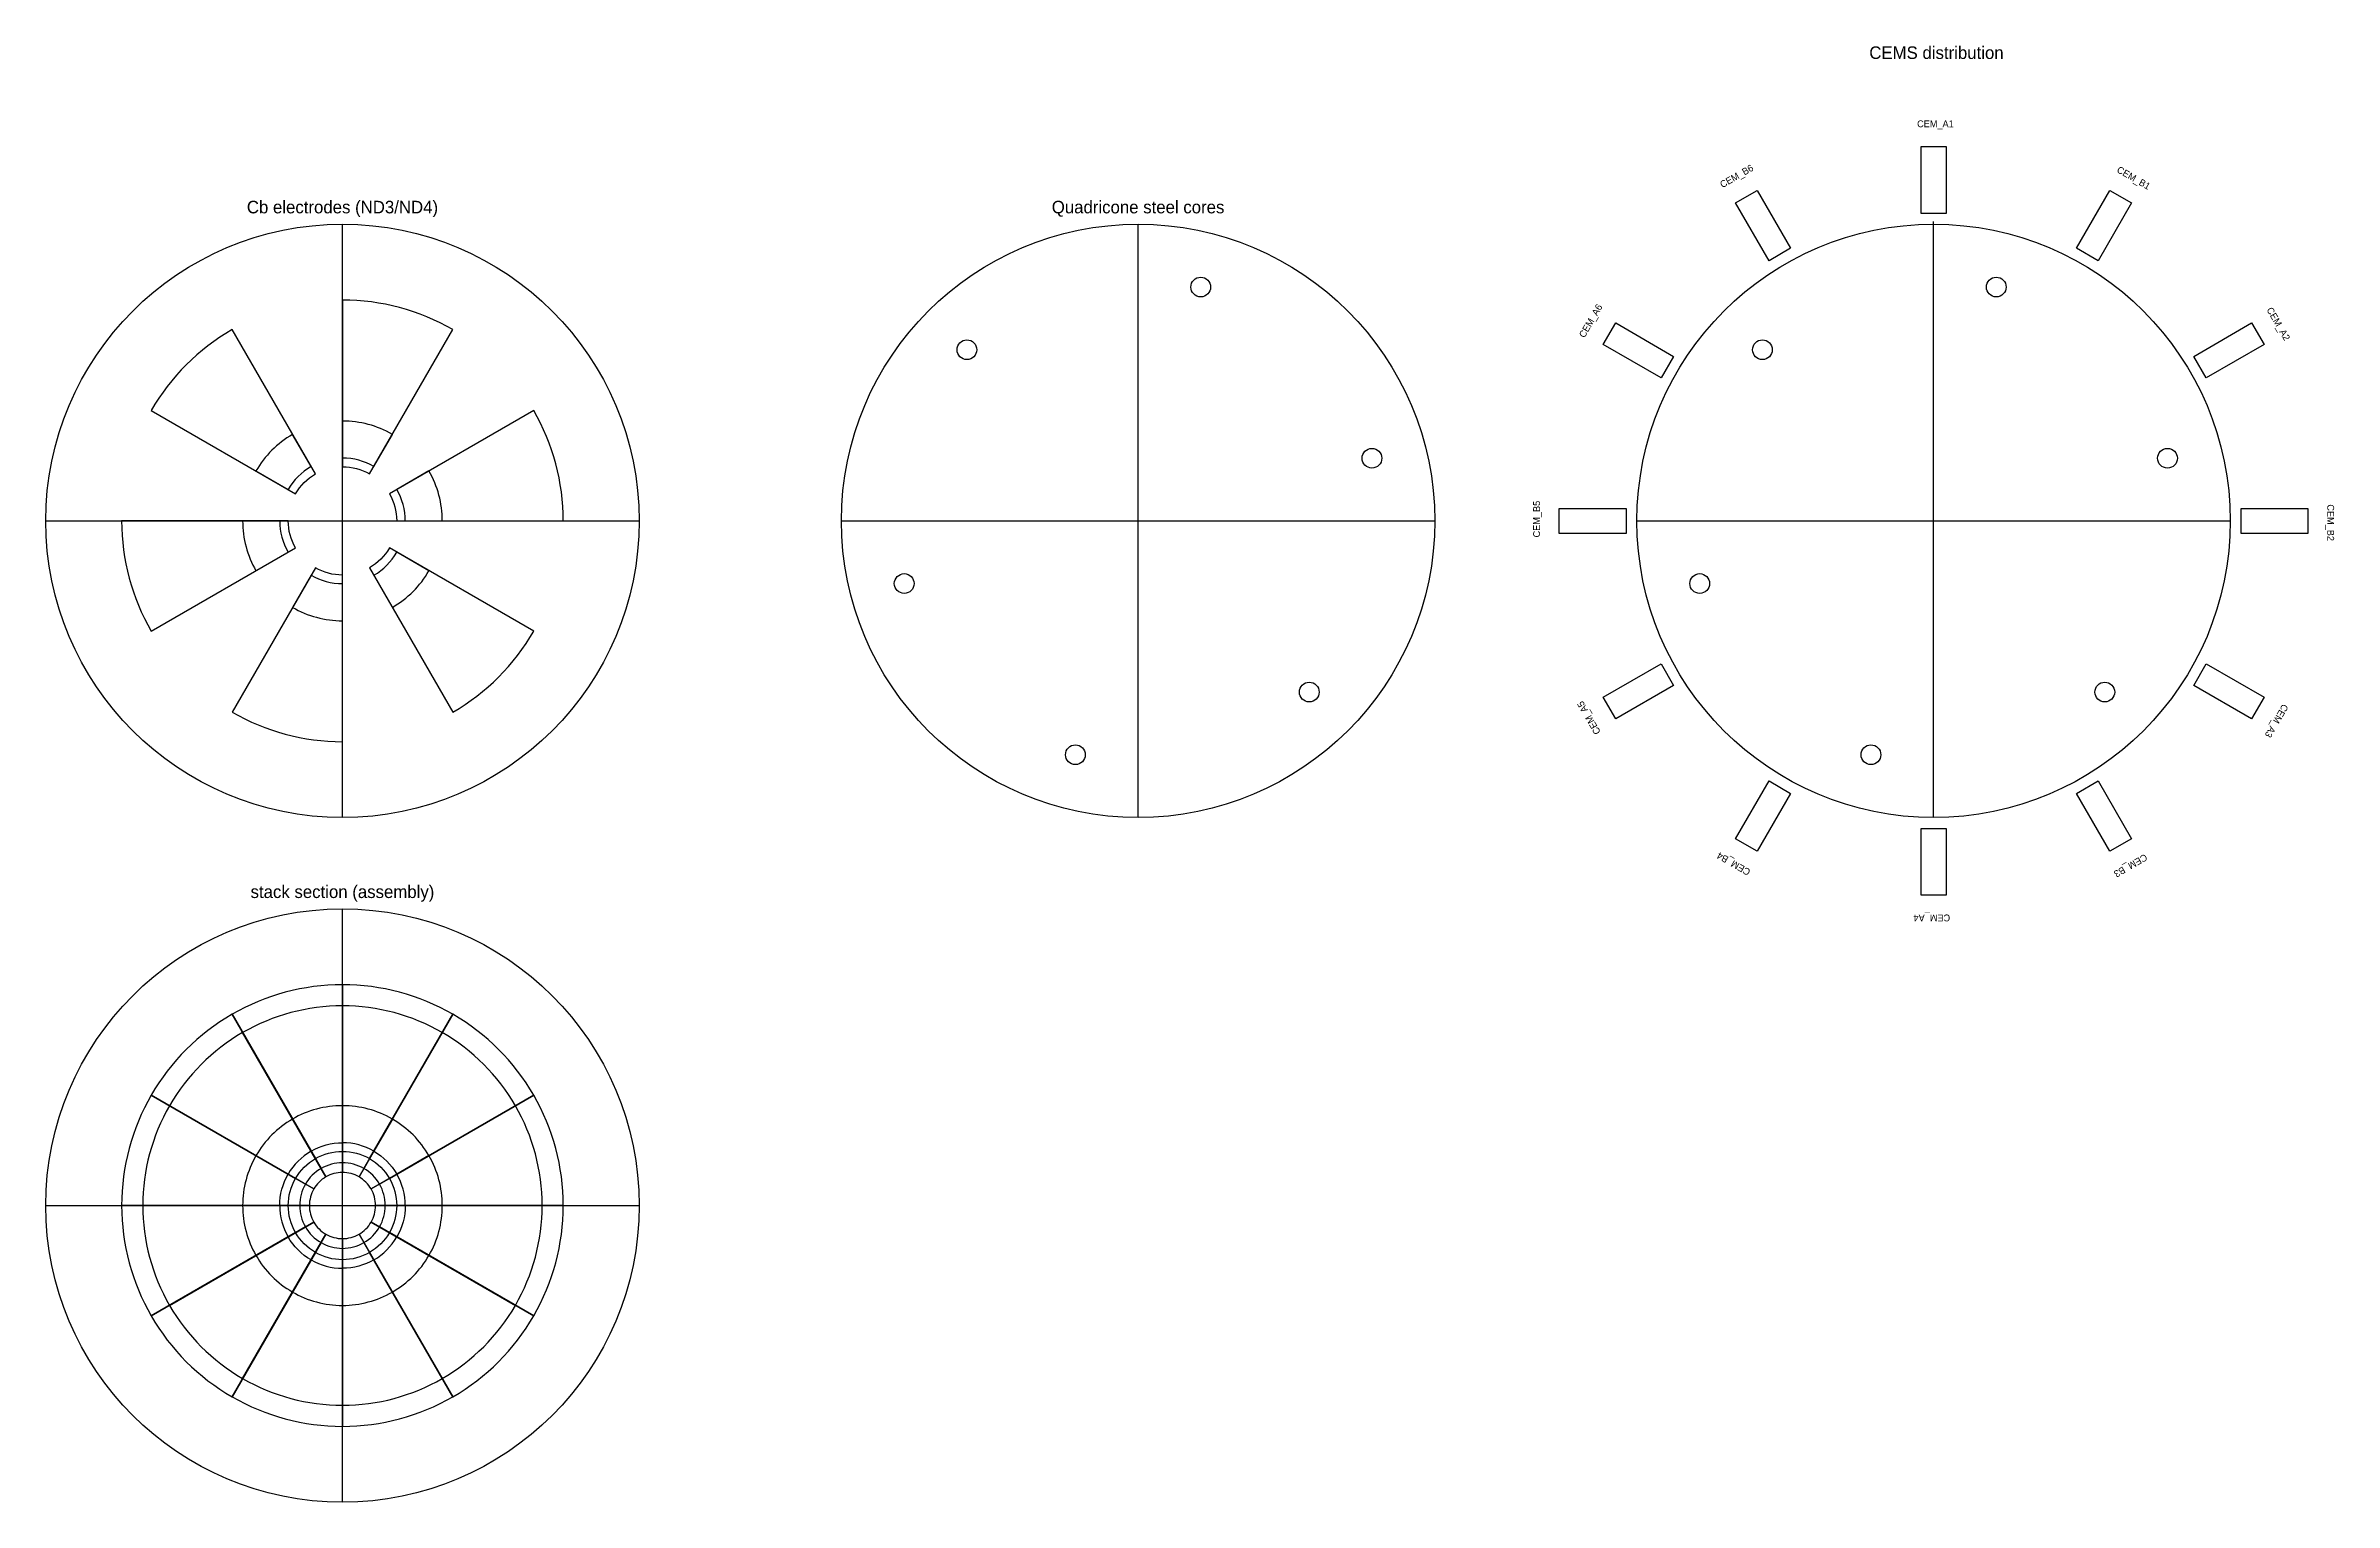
# Model space of a CAD drawing. Header units: millimetres. Extents: x -1895 to 7091, y -3420 to 1632.
# Drawn here: x 3080 to 7091, y -3420 to -867 of the extents above; entities that cross this region are included whole.
import ezdxf
from ezdxf.enums import TextEntityAlignment as Align

# ---------------------------------------------------------------- set-up
doc = ezdxf.new("R2010")
doc.units = ezdxf.units.MM
for name, color, linetype in [('00-LEGEND', 7, 'Continuous'), ('00-VIEW-FRAMES', 9, 'Continuous'), ('MECH-MOTOR QUADRICORES', 9, 'Continuous'), ('ND1-C1-STATOR-PLATE', 1, 'Continuous'), ('ND10-ROTOR-C2-FACE', 5, 'Continuous'), ('ND2-Ca-ELECTRODE', 2, 'Continuous'), ('ND2-Cx4-PICKUP-STATOR', 2, 'Continuous'), ('ND3-Cb-ELECTRODE', 3, 'Continuous'), ('ND3-Cx3-PICKUP-STATOR', 3, 'Continuous'), ('ND4-C2-STATOR-PLATE', 1, 'Continuous'), ('ND7-ISLAND-BARS-onB', 6, 'Continuous'), ('ND8-ISLAND-BARS-onA', 6, 'Continuous'), ('ND9-ROTOR-C1-FACE', 5, 'Continuous')]:
    doc.layers.add(name, color=color, linetype=linetype)

# ---------------------------------------------------------------- blocks, each defined once
blk = doc.blocks.new('*U12')
at = {"layer": 'MECH-MOTOR QUADRICORES'}
blk.add_circle((0, 0), 17.3, dxfattribs=at)
blk = doc.blocks.new('*U13')
at = {"layer": 'MECH-MOTOR QUADRICORES', "color": 0, "linetype": 'ByBlock', "lineweight": -2, "transparency": 16777216}
blk.add_blockref('*U12', (4909.8, -1290.1), dxfattribs=at)
for p, rotation in [((4500, -1400), 60), ((5209.9, -1590.2), 300), ((4390.1, -1809.8), 120), ((5100, -2000), 240), ((4690.2, -2109.9), 180)]:
    blk.add_blockref('*U12', p, dxfattribs=dict(at, rotation=rotation))
blk = doc.blocks.new('*U58')
at = {"layer": 'MECH-MOTOR QUADRICORES'}
blk.add_circle((0, 0), 17.3, dxfattribs=at)
blk = doc.blocks.new('*U60')
at = {"layer": 'MECH-MOTOR QUADRICORES', "color": 0, "linetype": 'ByBlock', "lineweight": -2, "transparency": 16777216}
blk.add_blockref('*U58', (4909.8, -1290.1), dxfattribs=at)
for p, rotation in [((4500, -1400), 60), ((5209.9, -1590.2), 300), ((4390.1, -1809.8), 120), ((5100, -2000), 240), ((4690.2, -2109.9), 180)]:
    blk.add_blockref('*U58', p, dxfattribs=dict(at, rotation=rotation))

msp = doc.modelspace()

# ---------------------------------------------------------------- linework, layer by layer
at = {"layer": '00-VIEW-FRAMES', "color": 9}
for p, q in [((3600, -2220), (3600, -1180)), ((4994.4, -2220), (4994.4, -1180)), ((6388.7, -2220), (6388.7, -1180)), ((3080, -1700), (4120, -1700)), ((4474.4, -1700), (5514.4, -1700)), ((5868.7, -1700), (6908.7, -1700)), ((3600, -3420), (3600, -2380)), ((3080, -2900), (4120, -2900))]:
    msp.add_line(p, q, dxfattribs=at)
at = {"layer": '00-VIEW-FRAMES'}
for centre in [(3600, -1700), (4994.4, -1700), (6388.7, -1700), (3600, -2900)]:
    msp.add_circle(centre, 520, dxfattribs=at)
at = {"layer": 'MECH-MOTOR QUADRICORES'}
msp.add_line((6388.7, -1180), (6388.7, -1175), dxfattribs=at)
for points in [[(6366.8, -1043.9), (6410.6, -1043.9), (6410.6, -1161), (6366.8, -1161)], [(6041.7, -1142.8), (6079.6, -1120.9), (6138.1, -1222.3), (6100.3, -1244.1)], [(6697.8, -1120.9), (6735.7, -1142.8), (6677.1, -1244.1), (6639.3, -1222.3)], [(5809.6, -1390.9), (5831.5, -1353), (5932.8, -1411.6), (5911, -1449.4)], [(6945.9, -1353), (6967.8, -1390.9), (6866.4, -1449.4), (6844.6, -1411.6)], [(5732.6, -1721.9), (5732.6, -1678.1), (5849.7, -1678.1), (5849.7, -1721.9)], [(7044.8, -1678.1), (7044.8, -1721.9), (6927.7, -1721.9), (6927.7, -1678.1)], [(5831.5, -2047), (5809.6, -2009.1), (5911, -1950.6), (5932.8, -1988.4)], [(6967.8, -2009.1), (6945.9, -2047), (6844.6, -1988.4), (6866.4, -1950.6)], [(6079.6, -2279.1), (6041.7, -2257.2), (6100.3, -2155.9), (6138.1, -2177.7)], [(6735.7, -2257.2), (6697.8, -2279.1), (6639.3, -2177.7), (6677.1, -2155.9)], [(6410.6, -2356.1), (6366.8, -2356.1), (6366.8, -2239), (6410.6, -2239)]]:
    msp.add_lwpolyline(points, close=True, dxfattribs=at)
at = {"layer": 'ND1-C1-STATOR-PLATE'}
for points in [[(3406.5, -2564.8), (3552.5, -2817.7, -0.131652), (3600, -2805), (3600, -2513)], [(3793.5, -2564.8), (3647.5, -2817.7, -0.131652), (3682.3, -2852.5), (3935.2, -2706.5)], [(3213, -2900), (3505, -2900, -0.131652), (3517.7, -2852.5), (3264.8, -2706.5)], [(3987, -2900), (3695, -2900, -0.131652), (3682.3, -2947.5), (3935.2, -3093.5)], [(3406.5, -3235.2), (3552.5, -2982.3, -0.131652), (3517.7, -2947.5), (3264.8, -3093.5)], [(3793.5, -3235.2), (3647.5, -2982.3, -0.131652), (3600, -2995), (3600, -3287)]]:
    msp.add_lwpolyline(points, format="xyb", dxfattribs=at)
for start, end in [(90, 120), (30, 60), (150, 180), (330, 0), (210, 240), (270, 300)]:
    msp.add_arc((3600, -2900), 387, start, end, dxfattribs=at)
at = {"layer": 'ND10-ROTOR-C2-FACE'}
for points in [[(3600, -2825), (3600, -2513)], [(3562.5, -2835), (3406.5, -2564.8)], [(3637.5, -2835), (3793.5, -2564.8)], [(3535, -2862.5), (3264.8, -2706.5)], [(3665, -2862.5), (3935.2, -2706.5)], [(3525, -2900), (3213, -2900)], [(3675, -2900), (3987, -2900)], [(3535, -2937.5), (3264.8, -3093.5)], [(3562.5, -2965), (3406.5, -3235.2)], [(3637.5, -2965), (3793.5, -3235.2)], [(3665, -2937.5), (3935.2, -3093.5)], [(3600, -2975), (3600, -3287)]]:
    msp.add_lwpolyline(points, dxfattribs=at)
for radius, start, end in [(387, 90, 120), (387, 30, 60), (387, 150, 180), (75, 90, 120), (75, 30, 60), (75, 150, 180), (75, 330, 0), (387, 330, 0), (75, 210, 240), (75, 270, 300), (387, 210, 240), (387, 270, 300)]:
    msp.add_arc((3600, -2900), radius, start, end, dxfattribs=at)
at = {"layer": 'ND2-Ca-ELECTRODE'}
for points in [[(3512.5, -2748.4), (3545, -2804.7, -0.131652), (3600, -2790), (3600, -2725)], [(3687.5, -2748.4), (3655, -2804.7, -0.131652), (3695.3, -2845), (3751.6, -2812.5)], [(3425, -2900), (3490, -2900, -0.131652), (3504.7, -2845), (3448.4, -2812.5)], [(3775, -2900), (3710, -2900, -0.131652), (3695.3, -2955), (3751.6, -2987.5)], [(3512.5, -3051.6), (3545, -2995.3, -0.131652), (3504.7, -2955), (3448.4, -2987.5)], [(3687.5, -3051.6), (3655, -2995.3, -0.131652), (3600, -3010), (3600, -3075)]]:
    msp.add_lwpolyline(points, format="xyb", dxfattribs=at)
for start, end in [(90, 120), (30, 60), (150, 180), (330, 0), (210, 240), (270, 300)]:
    msp.add_arc((3600, -2900), 175, start, end, dxfattribs=at)
at = {"layer": 'ND2-Cx4-PICKUP-STATOR'}
for p, q in [((3600, -2842), (3600, -2550)), ((3425, -2596.9), (3571, -2849.8)), ((3775, -2596.9), (3629, -2849.8)), ((3549.8, -2871), (3296.9, -2725)), ((3650.2, -2871), (3903.1, -2725)), ((3250, -2900), (3542, -2900)), ((3950, -2900), (3658, -2900)), ((3549.8, -2929), (3296.9, -3075)), ((3425, -3203.1), (3571, -2950.2)), ((3600, -2958), (3600, -3250)), ((3775, -3203.1), (3629, -2950.2)), ((3650.2, -2929), (3903.1, -3075))]:
    msp.add_line(p, q, dxfattribs=at)
for radius, start, end in [(350, 60, 90), (350, 120, 150), (350, 0, 30), (58, 60, 90), (58, 120, 150), (58, 360, 30), (350, 180, 210), (58, 180, 210), (58, 240, 270), (58, 300, 330), (350, 300, 330), (350, 240, 270)]:
    msp.add_arc((3600, -2900), radius, start, end, dxfattribs=at)
at = {"layer": 'ND3-Cb-ELECTRODE'}
for p, q in [((3545, -1604.7), (3512.5, -1548.4)), ((3600, -1525), (3600, -1590)), ((3655, -1604.7), (3687.5, -1548.4)), ((3448.4, -1612.5), (3504.7, -1645)), ((3751.6, -1612.5), (3695.3, -1645)), ((3490, -1700), (3425, -1700)), ((3710, -1700), (3775, -1700)), ((3448.4, -1787.5), (3504.7, -1755)), ((3751.6, -1787.5), (3695.3, -1755)), ((3545, -1795.3), (3512.5, -1851.6)), ((3655, -1795.3), (3687.5, -1851.6)), ((3600, -1875), (3600, -1810)), ((3600, -2725), (3600, -2790)), ((3545, -2804.7), (3512.5, -2748.4)), ((3655, -2804.7), (3687.5, -2748.4)), ((3448.4, -2812.5), (3504.7, -2845)), ((3751.6, -2812.5), (3695.3, -2845)), ((3490, -2900), (3425, -2900)), ((3710, -2900), (3775, -2900)), ((3448.4, -2987.5), (3504.7, -2955)), ((3751.6, -2987.5), (3695.3, -2955)), ((3545, -2995.3), (3512.5, -3051.6)), ((3655, -2995.3), (3687.5, -3051.6)), ((3600, -3075), (3600, -3010))]:
    msp.add_line(p, q, dxfattribs=at)
for centre, radius, start, end in [((3600, -1700), 175, 120, 150), ((3600, -1700), 175, 60, 90), ((3600, -1700), 110, 60, 90), ((3600, -1700), 110, 120, 150), ((3600, -1700), 175, 0, 30), ((3600, -1700), 110, 0, 30), ((3600, -1700), 175, 180, 210), ((3600, -1700), 110, 180, 210), ((3600, -1700), 110, 300, 330), ((3600, -1700), 110, 240, 270), ((3600, -1700), 175, 300, 330), ((3600, -1700), 175, 240, 270), ((3600, -2900), 175, 60, 90), ((3600, -2900), 175, 120, 150), ((3600, -2900), 110, 120, 150), ((3600, -2900), 110, 60, 90), ((3600, -2900), 110, 0, 30), ((3600, -2900), 175, 0, 30), ((3600, -2900), 175, 180, 210), ((3600, -2900), 110, 180, 210), ((3600, -2900), 110, 300, 330), ((3600, -2900), 110, 240, 270), ((3600, -2900), 175, 300, 330), ((3600, -2900), 175, 240, 270)]:
    msp.add_arc(centre, radius, start, end, dxfattribs=at)
at = {"layer": 'ND3-Cx3-PICKUP-STATOR'}
for p, q in [((3600, -2550), (3600, -2842)), ((3571, -2849.8), (3425, -2596.9)), ((3629, -2849.8), (3775, -2596.9)), ((3296.9, -2725), (3549.8, -2871)), ((3903.1, -2725), (3650.2, -2871)), ((3542, -2900), (3250, -2900)), ((3658, -2900), (3950, -2900)), ((3296.9, -3075), (3549.8, -2929)), ((3571, -2950.2), (3425, -3203.1)), ((3600, -3250), (3600, -2958)), ((3629, -2950.2), (3775, -3203.1)), ((3903.1, -3075), (3650.2, -2929))]:
    msp.add_line(p, q, dxfattribs=at)
for radius, start, end in [(350, 90, 120), (350, 30, 60), (350, 150, 180), (58, 90, 120), (58, 150, 180), (58, 30, 60), (58, 330, 0), (350, 330, 0), (58, 210, 240), (58, 270, 300), (350, 210, 240), (350, 270, 300)]:
    msp.add_arc((3600, -2900), radius, start, end, dxfattribs=at)
at = {"layer": 'ND4-C2-STATOR-PLATE'}
for points in [[(3600, -1313), (3600, -1605, -0.131652), (3647.5, -1617.7), (3793.5, -1364.8)], [(3264.8, -1506.5), (3517.7, -1652.5, -0.131652), (3552.5, -1617.7), (3406.5, -1364.8)], [(3935.2, -1506.5), (3682.3, -1652.5, -0.131652), (3695, -1700), (3987, -1700)], [(3264.8, -1893.5), (3517.7, -1747.5, -0.131652), (3505, -1700), (3213, -1700)], [(3935.2, -1893.5), (3682.3, -1747.5, -0.131652), (3647.5, -1782.3), (3793.5, -2035.2)], [(3600, -2087), (3600, -1795, -0.131652), (3552.5, -1782.3), (3406.5, -2035.2)], [(3600, -2513), (3600, -2805, -0.131652), (3647.5, -2817.7), (3793.5, -2564.8)], [(3264.8, -2706.5), (3517.7, -2852.5, -0.131652), (3552.5, -2817.7), (3406.5, -2564.8)], [(3935.2, -2706.5), (3682.3, -2852.5, -0.131652), (3695, -2900), (3987, -2900)], [(3264.8, -3093.5), (3517.7, -2947.5, -0.131652), (3505, -2900), (3213, -2900)], [(3935.2, -3093.5), (3682.3, -2947.5, -0.131652), (3647.5, -2982.3), (3793.5, -3235.2)], [(3600, -3287), (3600, -2995, -0.131652), (3552.5, -2982.3), (3406.5, -3235.2)]]:
    msp.add_lwpolyline(points, format="xyb", dxfattribs=at)
for centre, start, end in [((3600, -1700), 60, 90), ((3600, -1700), 120, 150), ((3600, -1700), 0, 30), ((3600, -1700), 180, 210), ((3600, -1700), 300, 330), ((3600, -1700), 240, 270), ((3600, -2900), 60, 90), ((3600, -2900), 120, 150), ((3600, -2900), 0, 30), ((3600, -2900), 180, 210), ((3600, -2900), 300, 330), ((3600, -2900), 240, 270)]:
    msp.add_arc(centre, 387, start, end, dxfattribs=at)
at = {"layer": 'ND7-ISLAND-BARS-onB'}
for p, q in [((3600, -2550), (3600, -2825)), ((3562.5, -2835), (3425, -2596.9)), ((3637.5, -2835), (3775, -2596.9)), ((3296.9, -2725), (3535, -2862.5)), ((3903.1, -2725), (3665, -2862.5)), ((3525, -2900), (3250, -2900)), ((3675, -2900), (3950, -2900)), ((3296.9, -3075), (3535, -2937.5)), ((3562.5, -2965), (3425, -3203.1)), ((3637.5, -2965), (3775, -3203.1)), ((3903.1, -3075), (3665, -2937.5)), ((3600, -3250), (3600, -2975))]:
    msp.add_line(p, q, dxfattribs=at)
for radius, start, end in [(350, 90, 120), (350, 30, 60), (350, 150, 180), (75, 90, 120), (75, 30, 60), (75, 150, 180), (75, 330, 0), (350, 330, 0), (75, 210, 240), (75, 270, 300), (350, 210, 240), (350, 270, 300)]:
    msp.add_arc((3600, -2900), radius, start, end, dxfattribs=at)
at = {"layer": 'ND8-ISLAND-BARS-onA'}
for p, q in [((3600, -2825), (3600, -2550)), ((3425, -2596.9), (3562.5, -2835)), ((3775, -2596.9), (3637.5, -2835)), ((3535, -2862.5), (3296.9, -2725)), ((3665, -2862.5), (3903.1, -2725)), ((3250, -2900), (3525, -2900)), ((3950, -2900), (3675, -2900)), ((3535, -2937.5), (3296.9, -3075)), ((3425, -3203.1), (3562.5, -2965)), ((3775, -3203.1), (3637.5, -2965)), ((3665, -2937.5), (3903.1, -3075)), ((3600, -2975), (3600, -3250))]:
    msp.add_line(p, q, dxfattribs=at)
for radius, start, end in [(350, 60, 90), (350, 120, 150), (350, 0, 30), (75, 120, 150), (75, 60, 90), (75, 0, 30), (350, 180, 210), (75, 180, 210), (75, 240, 270), (75, 300, 330), (350, 300, 330), (350, 240, 270)]:
    msp.add_arc((3600, -2900), radius, start, end, dxfattribs=at)
at = {"layer": 'ND9-ROTOR-C1-FACE'}
for points in [[(3600, -2825), (3600, -2513)], [(3562.5, -2835), (3406.5, -2564.8)], [(3637.5, -2835), (3793.5, -2564.8)], [(3535, -2862.5), (3264.8, -2706.5)], [(3665, -2862.5), (3935.2, -2706.5)], [(3525, -2900), (3213, -2900)], [(3675, -2900), (3987, -2900)], [(3535, -2937.5), (3264.8, -3093.5)], [(3562.5, -2965), (3406.5, -3235.2)], [(3637.5, -2965), (3793.5, -3235.2)], [(3665, -2937.5), (3935.2, -3093.5)], [(3600, -2975), (3600, -3287)]]:
    msp.add_lwpolyline(points, dxfattribs=at)
for radius, start, end in [(387, 90, 120), (387, 30, 60), (387, 150, 180), (75, 90, 120), (75, 30, 60), (75, 150, 180), (75, 330, 0), (387, 330, 0), (75, 210, 240), (75, 270, 300), (387, 210, 240), (387, 270, 300)]:
    msp.add_arc((3600, -2900), radius, start, end, dxfattribs=at)

# ---------------------------------------------------------------- block references
at = {"layer": 'MECH-MOTOR QUADRICORES'}
for name, p in [('*U13', (194.4, 0)), ('*U60', (1588.7, 0))]:
    msp.add_blockref(name, p, dxfattribs=at)

# ---------------------------------------------------------------- texts
at = {"layer": '00-LEGEND', "color": 7}
msp.add_text('CEM_A1', height=12, dxfattribs=at).set_placement((6359.7, -1010.1))
for s, rotation, p in [('CEM_B6', 30, (6018.6, -1117)), ('CEM_B1', 330, (6708.5, -1088)), ('CEM_A6', 60, (5776.7, -1380.2)), ('CEM_A2', 300, (6971.7, -1329.9)), ('CEM_B5', 90, (5698.8, -1729)), ('CEM_B2', 270, (7078.6, -1671)), ('CEM_A5', 120, (5805.7, -2070.1)), ('CEM_A3', 240, (7000.7, -2019.8)), ('CEM_B4', 150, (6068.9, -2312)), ('CEM_B3', 210, (6758.8, -2283)), ('CEM_A4', 180, (6417.7, -2389.9))]:
    msp.add_text(s, height=12, rotation=rotation, dxfattribs=at).set_placement(p)
at = {"layer": '00-VIEW-FRAMES', "color": 7}
for s, p in [('CEMS distribution', (6393.7, -879.4)), ('Cb electrodes (ND3/ND4)', (3600, -1150)), ('Quadricone steel cores', (4994.4, -1150)), ('stack section (assembly)', (3600, -2350))]:
    msp.add_text(s, height=22, dxfattribs=at).set_placement(p, align=Align.MIDDLE_CENTER)

doc.saveas('drawing.dxf')
